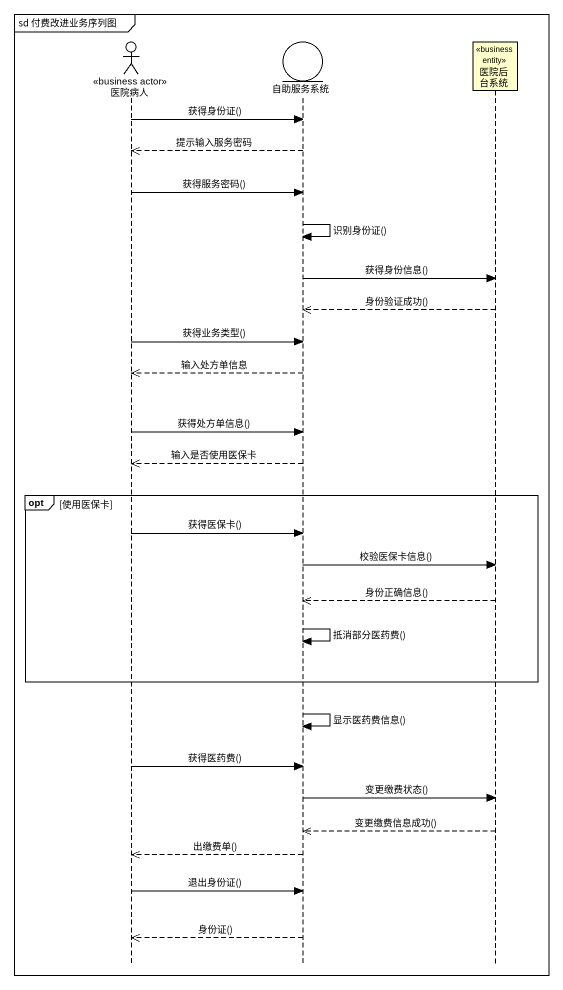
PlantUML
@startuml
mainframe sd 付费改进业务序列图
hide footbox
actor 医院病人 <<business actor>>
entity 自助服务系统
participant 医院后台系统 <<business entity>>

医院病人 -> 自助服务系统 : 获得身份证()
自助服务系统 -->> 医院病人 : 提示输入服务密码
医院病人 -> 自助服务系统 : 获得服务密码()
自助服务系统 -> 自助服务系统 : 识别身份证()
自助服务系统 -> 医院后台系统 : 获得身份信息()
医院后台系统 -->> 自助服务系统 : 身份验证成功()
医院病人 -> 自助服务系统 : 获得业务类型()
自助服务系统 -->> 医院病人 : 输入处方单信息
医院病人 -> 自助服务系统 : 获得处方单信息()
自助服务系统 -->> 医院病人 : 输入是否使用医保卡
opt 使用医保卡
  医院病人 -> 自助服务系统 : 获得医保卡()
  自助服务系统 -> 医院后台系统 : 校验医保卡信息()
  医院后台系统 -->> 自助服务系统 : 身份正确信息()
  自助服务系统 -> 自助服务系统 : 抵消部分医药费()
end
自助服务系统 -> 自助服务系统 : 显示医药费信息()
医院病人 -> 自助服务系统 : 获得医药费()
自助服务系统 -> 医院后台系统 : 变更缴费状态()
医院后台系统 -->> 自助服务系统 : 变更缴费信息成功()
自助服务系统 -->> 医院病人 : 出缴费单()
医院病人 -> 自助服务系统 : 退出身份证()
自助服务系统 -->> 医院病人 : 身份证()
@enduml
